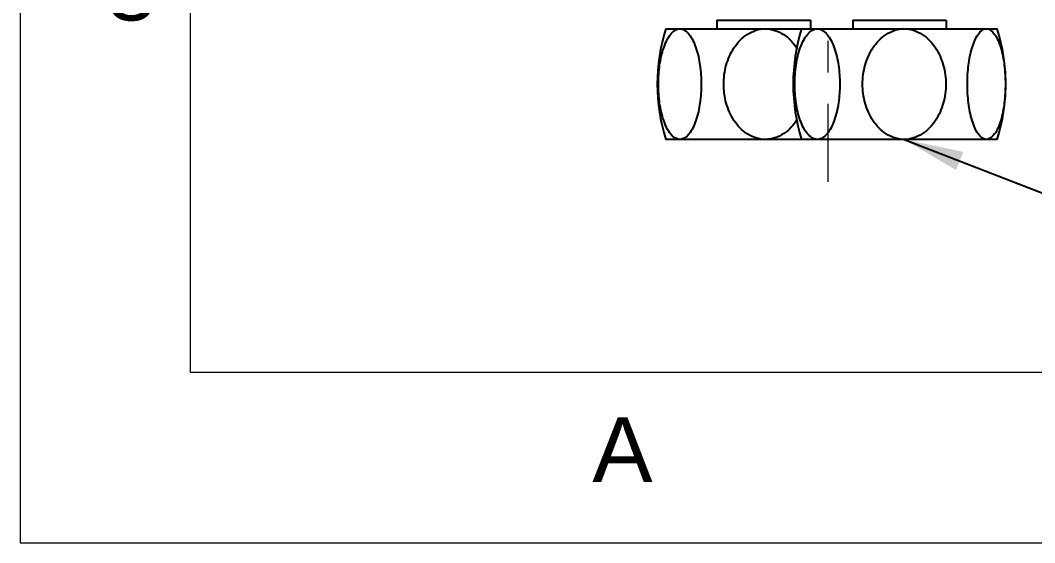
# Model space of a CAD drawing. Header units: inches. Extents: x 6332 to 6926, y -3179 to -2339.
# Drawn here: x 6331.7 to 6451, y -3179.1 to -3117.7 of the extents above; entities that cross this region are included whole.
import ezdxf

# ---------------------------------------------------------------- set-up
doc = ezdxf.new("R2010")
doc.units = ezdxf.units.IN
doc.header["$LTSCALE"] = 4.84
doc.header["$MEASUREMENT"] = 0
doc.linetypes.add('CENTERX2', pattern=[20.32, 12.7, -2.54, 2.54, -2.54])
doc.layers.get('0').update_dxf_attribs({"linetype": 'CONTINUOUS', "lineweight": 13})
doc.layers.add('CENTER', color=1, linetype='CENTERX2', lineweight=15)
doc.styles.get("Standard").update_dxf_attribs({"font": 'arial.ttf'})
doc.dimstyles.new('사본(2) DIMSTYLE_1', dxfattribs={"dimtxt": 7, "dimasz": 7, "dimexe": 1, "dimexo": 1, "dimgap": 3, "dimtad": 1, "dimtih": 1, "dimtoh": 1, "dimdec": 1, "dimdsep": 46, "dimtxsty": 'Standard', "dimcen": 0, "dimclrd": 3, "dimclre": 3, "dimclrt": 4, "dimadec": 1, "dimazin": 0, "dimtp": 0.3, "dimtm": 0.3, "dimtfac": 1, "dimtdec": 1, "dimtofl": 0, "dimtmove": 0, "dimatfit": 3, "dimfxl": 1, "dimtolj": 1, "dimtzin": 0, "dimarcsym": 0})

msp = doc.modelspace()

# ---------------------------------------------------------------- linework, layer by layer
at = {"color": 7, "linetype": 'Continuous'}
for p, q in [((6331.69, -2339.1), (6331.69, -3179.1)), ((6331.69, -3179.1), (6925.69, -3179.1))]:
    msp.add_line(p, q, dxfattribs=at)
at = {"linetype": 'Continuous'}
for p, q in [((6351.69, -3159.1), (6351.69, -2359.1)), ((6905.69, -3159.1), (6351.69, -3159.1))]:
    msp.add_line(p, q, dxfattribs=at)
at = {"lineweight": -3}
for p, q in [((6413.62, -3117.72), (6424.62, -3117.72)), ((6413.62, -3117.72), (6413.62, -3118.72)), ((6424.62, -3117.72), (6424.62, -3118.72)), ((6429.6, -3117.72), (6440.59, -3117.72)), ((6429.6, -3117.72), (6429.6, -3118.72)), ((6440.6, -3117.72), (6440.6, -3118.72)), ((6407.62, -3118.72), (6446.59, -3118.72)), ((6446.59, -3131.72), (6407.62, -3131.72))]:
    msp.add_line(p, q, dxfattribs=at)
for centre, start, end in [((6428.24, -3125.22), 162.5077, 197.4923), ((6444.22, -3125.22), 162.5077, 197.4923), ((6425.97, -3125.22), 342.5077, 17.4923)]:
    msp.add_arc(centre, 21.63, start, end, dxfattribs=at)
for points, knots in [([(6406.74, -3125.22), (6406.74, -3124.48), (6406.83, -3123.04), (6407.2, -3121.32), (6407.69, -3120.11), (6408.19, -3119.24), (6408.84, -3118.72), (6409.26, -3118.72)], [0, 0, 0, 0, 0.301519, 0.585419, 0.713806, 0.827791, 1, 1, 1, 1]), ([(6409.26, -3118.72), (6409.68, -3118.72), (6410.33, -3119.24), (6410.83, -3120.11), (6411.32, -3121.32), (6411.69, -3123.04), (6411.78, -3124.48), (6411.78, -3125.22)], [0, 0, 0, 0, 0.172211, 0.286185, 0.414574, 0.69849, 1, 1, 1, 1]), ([(6414.42, -3125.22), (6414.42, -3124.48), (6414.62, -3122.98), (6415.52, -3120.9), (6417.08, -3119.22), (6418.58, -3118.72), (6419.32, -3118.72)], [0, 0, 0, 0, 0.250945, 0.501572, 0.751539, 1, 1, 1, 1]), ([(6419.32, -3118.72), (6420.07, -3118.72), (6421.61, -3119.25), (6422.66, -3120.41), (6423.06, -3121.06)], [0, 0, 0, 0, 0.49838, 1, 1, 1, 1]), ([(6422.77, -3125.22), (6422.77, -3124.48), (6422.88, -3123.04), (6423.26, -3121.31), (6423.78, -3120.1), (6424.31, -3119.23), (6424.99, -3118.72), (6425.43, -3118.72)], [0, 0, 0, 0, 0.298582, 0.580396, 0.708471, 0.822979, 1, 1, 1, 1]), ([(6425.43, -3118.72), (6425.87, -3118.72), (6426.54, -3119.23), (6427.08, -3120.1), (6427.59, -3121.31), (6427.98, -3123.04), (6428.08, -3124.48), (6428.08, -3125.22)], [0, 0, 0, 0, 0.177022, 0.29152, 0.419597, 0.701427, 1, 1, 1, 1]), ([(6430.76, -3125.22), (6430.76, -3124.48), (6430.96, -3122.98), (6431.86, -3120.9), (6433.42, -3119.22), (6434.92, -3118.72), (6435.65, -3118.72)], [0, 0, 0, 0, 0.251037, 0.501736, 0.751679, 1, 1, 1, 1]), ([(6435.65, -3118.72), (6436.39, -3118.72), (6437.89, -3119.22), (6439.44, -3120.9), (6440.35, -3122.98), (6440.55, -3124.48), (6440.55, -3125.22)], [0, 0, 0, 0, 0.248332, 0.498271, 0.748955, 1, 1, 1, 1]), ([(6443.08, -3125.22), (6443.08, -3124.48), (6443.17, -3123.04), (6443.49, -3121.32), (6443.93, -3120.11), (6444.36, -3119.27), (6444.93, -3118.72), (6445.32, -3118.72)], [0, 0, 0, 0, 0.307851, 0.596308, 0.725436, 0.838372, 1, 1, 1, 1]), ([(6445.32, -3118.72), (6445.71, -3118.72), (6446.29, -3119.27), (6446.72, -3120.11), (6447.15, -3121.32), (6447.48, -3123.04), (6447.56, -3124.48), (6447.56, -3125.22)], [0, 0, 0, 0, 0.16163, 0.274555, 0.403685, 0.692158, 1, 1, 1, 1]), ([(6409.26, -3131.72), (6408.84, -3131.72), (6408.19, -3131.21), (6407.69, -3130.34), (6407.2, -3129.13), (6406.83, -3127.41), (6406.74, -3125.96), (6406.74, -3125.22)], [0, 0, 0, 0, 0.172211, 0.286185, 0.414574, 0.69849, 1, 1, 1, 1]), ([(6411.78, -3125.22), (6411.78, -3125.96), (6411.69, -3127.41), (6411.32, -3129.13), (6410.83, -3130.34), (6410.33, -3131.21), (6409.68, -3131.72), (6409.26, -3131.72)], [0, 0, 0, 0, 0.301519, 0.585419, 0.713806, 0.827791, 1, 1, 1, 1]), ([(6419.32, -3131.72), (6418.58, -3131.72), (6417.08, -3131.22), (6415.52, -3129.55), (6414.62, -3127.47), (6414.42, -3125.97), (6414.42, -3125.22)], [0, 0, 0, 0, 0.248459, 0.498422, 0.74906, 1, 1, 1, 1]), ([(6425.43, -3131.72), (6424.99, -3131.72), (6424.31, -3131.22), (6423.78, -3130.34), (6423.26, -3129.13), (6422.88, -3127.41), (6422.77, -3125.96), (6422.77, -3125.22)], [0, 0, 0, 0, 0.177022, 0.29152, 0.419597, 0.701427, 1, 1, 1, 1]), ([(6428.08, -3125.22), (6428.08, -3125.96), (6427.98, -3127.41), (6427.59, -3129.13), (6427.08, -3130.34), (6426.54, -3131.22), (6425.87, -3131.72), (6425.43, -3131.72)], [0, 0, 0, 0, 0.298582, 0.580396, 0.708471, 0.822979, 1, 1, 1, 1]), ([(6435.65, -3131.72), (6434.92, -3131.72), (6433.42, -3131.22), (6431.86, -3129.55), (6430.96, -3127.47), (6430.76, -3125.97), (6430.76, -3125.22)], [0, 0, 0, 0, 0.248332, 0.498271, 0.748955, 1, 1, 1, 1]), ([(6440.55, -3125.22), (6440.55, -3125.97), (6440.35, -3127.47), (6439.44, -3129.55), (6437.89, -3131.22), (6436.39, -3131.72), (6435.65, -3131.72)], [0, 0, 0, 0, 0.251037, 0.501736, 0.751679, 1, 1, 1, 1]), ([(6445.32, -3131.72), (6444.93, -3131.72), (6444.36, -3131.18), (6443.93, -3130.34), (6443.49, -3129.12), (6443.17, -3127.4), (6443.08, -3125.96), (6443.08, -3125.22)], [0, 0, 0, 0, 0.16163, 0.274555, 0.403685, 0.692158, 1, 1, 1, 1]), ([(6447.56, -3125.22), (6447.56, -3125.96), (6447.48, -3127.4), (6447.15, -3129.12), (6446.72, -3130.34), (6446.29, -3131.18), (6445.71, -3131.72), (6445.32, -3131.72)], [0, 0, 0, 0, 0.307851, 0.596308, 0.725436, 0.838372, 1, 1, 1, 1]), ([(6423.06, -3129.39), (6422.66, -3130.03), (6421.61, -3131.2), (6420.07, -3131.72), (6419.32, -3131.72)], [0, 0, 0, 0, 0.501623, 1, 1, 1, 1])]:
    msp.add_open_spline(points, degree=3, knots=knots, dxfattribs=at)
at = {"layer": 'CENTER', "ltscale": 0.3}
msp.add_line((6426.66, -2507.93), (6426.66, -3136.72), dxfattribs=at)

# ---------------------------------------------------------------- texts
at = {"char_height": 7.62, "attachment_point": 5}
for s, width, insert in [('8', 50, (6344.75, -3113.98)), ('A', 10, (6402.51, -3168.18))]:
    msp.add_mtext_dynamic_manual_height_columns(s, width=width, gutter_width=12.5, heights=[0], dxfattribs=dict(at, insert=insert))

# ---------------------------------------------------------------- leaders
at = {"color": 6}
msp.add_leader([(6435.65, -3131.72), (6473.38, -3146.33), (6509.59, -3146.33)], dimstyle='사본(2) DIMSTYLE_1', override={"dimgap": 3, "dimtad": 0}, dxfattribs=at)

doc.saveas('drawing.dxf')
